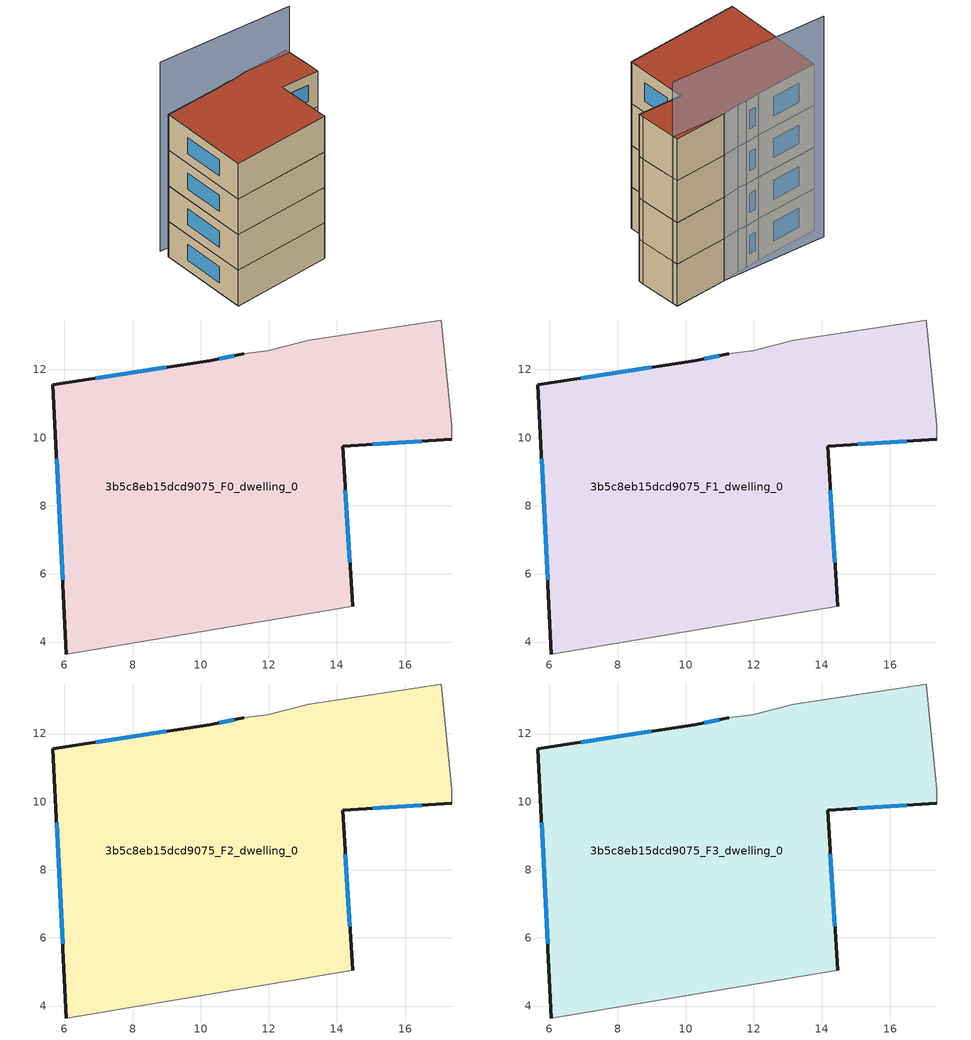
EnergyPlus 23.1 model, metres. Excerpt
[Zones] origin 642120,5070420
3b5c8eb15dcd9075_F0_dwelling_0
 floor ground (EU_floor_Construction): 14.46,5.05 14.17,9.75 17.37,9.95 17.37,10.35 17.07,13.45 13.17,12.85 11.96,12.55 11.27,12.46 10.26,12.25 5.66,11.55 6.06,3.65 z0
 wall outside (EU_wall_Construction): 17.37,9.95 14.17,9.75 14.46,5.05 / 6.06,3.65 5.66,11.55 10.26,12.25 11.27,12.46 z0:3
 wall adiabatic (EU_wall_Construction): 14.46,5.05 6.06,3.65 / 11.27,12.46 11.96,12.55 13.17,12.85 17.07,13.45 17.37,10.35 17.37,9.95 z0:3
 window (EU_Window_Construction): 16.49,9.9 15.05,9.81 / 14.25,8.46 14.38,6.34 / 5.95,5.82 5.77,9.38 / 6.93,11.75 9,12.06 / 10.54,12.31 10.99,12.4 z0.83:2.17
3b5c8eb15dcd9075_F1_dwelling_0
 floor to 3b5c8eb15dcd9075_F0_dwelling_0 (EU_floor_Construction): 14.46,5.05 14.17,9.75 17.37,9.95 17.37,10.35 17.07,13.45 13.17,12.85 11.96,12.55 11.26,12.46 10.26,12.25 5.66,11.55 6.06,3.65 z3
 wall outside (EU_wall_Construction): 17.37,9.95 14.17,9.75 14.46,5.05 / 6.06,3.65 5.66,11.55 10.26,12.25 11.27,12.46 z3:6
 wall adiabatic (EU_wall_Construction): 14.46,5.05 6.06,3.65 / 11.27,12.46 11.96,12.55 13.17,12.85 17.07,13.45 17.37,10.35 17.37,9.95 z3:6
 window (EU_Window_Construction): 16.49,9.9 15.05,9.81 / 14.25,8.46 14.38,6.34 / 5.95,5.82 5.77,9.38 / 6.93,11.75 9,12.06 / 10.54,12.31 10.99,12.4 z3.83:5.17
3b5c8eb15dcd9075_F2_dwelling_0
 floor to 3b5c8eb15dcd9075_F1_dwelling_0 (EU_floor_Construction): 14.46,5.05 14.17,9.75 17.37,9.95 17.37,10.35 17.07,13.45 13.17,12.85 11.96,12.55 11.26,12.46 10.26,12.25 5.66,11.55 6.06,3.65 z6
 wall outside (EU_wall_Construction): 17.37,9.95 14.17,9.75 14.46,5.05 / 6.06,3.65 5.66,11.55 10.26,12.25 11.27,12.46 z6:9
 wall adiabatic (EU_wall_Construction): 14.46,5.05 6.06,3.65 / 11.27,12.46 11.96,12.55 13.17,12.85 17.07,13.45 17.37,10.35 17.37,9.95 z6:9
 window (EU_Window_Construction): 16.49,9.9 15.05,9.81 / 14.25,8.46 14.38,6.34 / 5.95,5.82 5.77,9.38 / 6.93,11.75 9,12.06 / 10.54,12.31 10.99,12.4 z6.83:8.17
3b5c8eb15dcd9075_F3_dwelling_0
 floor to 3b5c8eb15dcd9075_F2_dwelling_0 (EU_floor_Construction): 14.46,5.05 14.17,9.75 17.37,9.95 17.37,10.35 17.07,13.45 13.17,12.85 11.96,12.55 11.26,12.46 10.26,12.25 5.66,11.55 6.06,3.65 z9
 wall outside (EU_wall_Construction): 17.37,9.95 14.17,9.75 14.46,5.05 / 6.06,3.65 5.66,11.55 10.26,12.25 11.27,12.46 z9:12
 wall adiabatic (EU_wall_Construction): 14.46,5.05 6.06,3.65 / 11.27,12.46 11.96,12.55 13.17,12.85 17.07,13.45 17.37,10.35 17.37,9.95 z9:12
 window (EU_Window_Construction): 16.49,9.9 15.05,9.81 / 14.25,8.46 14.38,6.34 / 5.95,5.82 5.77,9.38 / 6.93,11.75 9,12.06 / 10.54,12.31 10.99,12.4 z9.83:11.17
 roof outside (EU_roof_Construction): 17.07,13.45 17.37,10.35 17.37,9.95 14.17,9.75 14.46,5.05 6.06,3.65 5.66,11.55 10.26,12.25 11.27,12.46 11.96,12.55 13.17,12.85 z12
shading: 17.09,13.06 5.61,12.46 z0:15.9
[Building]
EU S2 Campaign: North Axis=0; Terrain=City; Solar Distribution=FullExterior
[Site:Location]
Lyon-Bron: Latitude=45.75; Longitude=5; Time Zone=1; Elevation=198
[SizingPeriod:WeatherFileDays]
AnnualSizingPeriod: Begin Month=1; Begin Day of Month=1; End Month=12; End Day of Month=31; Day of Week for Start Day=Monday; Use Weather File Daylight Saving Period=No; Use Weather File Rain and Snow Indicators=No
[MATERIAL]
EU_InternalMass_Material: Roughness=MediumRough; Thickness=0.1; Conductivity=1; Density=1800; Specific Heat=900; Thermal Absorptance=0.9; Solar Absorptance=0.7; Visible Absorptance=0.7
[MATERIAL:NOMASS] Roughness=MediumRough; Thermal Absorptance=0.9; Solar Absorptance=0.7; Visible Absorptance=0.7
Name | Thermal Resistance
EU_wall_NoMass | 0.87146
EU_roof_NoMass | 0.842276
EU_floor_NoMass | 0.496999
[WINDOWMATERIAL:SIMPLEGLAZINGSYSTEM]
EU_Window_SimpleGlazing: UFactor=2.2525; Solar Heat Gain Coefficient=0.76; Visible Transmittance=0.76
[CONSTRUCTION]
EU_wall_Construction: EU_wall_NoMass
EU_roof_Construction: EU_roof_NoMass
EU_floor_Construction: EU_floor_NoMass
EU_InternalMass_Construction: EU_InternalMass_Material
EU_Window_Construction: EU_Window_SimpleGlazing
[ZONE] Type=1; Multiplier=1; Ceiling Height=autocalculate; Floor Area=autocalculate; Part of Total Floor Area=Yes
Name | Volume
3b5c8eb15dcd9075_F0_dwelling_0 | 231.51
3b5c8eb15dcd9075_F1_dwelling_0; 3b5c8eb15dcd9075_F2_dwelling_0 | 231.511
3b5c8eb15dcd9075_F3_dwelling_0 | 463.022
[INTERNALMASS] Construction=EU_InternalMass_Construction; Surface Area=77.1705
Name | Zone or ZoneList
3b5c8eb15dcd9075_F0_dwelling_0_EU_InternalMass | 3b5c8eb15dcd9075_F0_dwelling_0
3b5c8eb15dcd9075_F1_dwelling_0_EU_InternalMass | 3b5c8eb15dcd9075_F1_dwelling_0
3b5c8eb15dcd9075_F2_dwelling_0_EU_InternalMass | 3b5c8eb15dcd9075_F2_dwelling_0
3b5c8eb15dcd9075_F3_dwelling_0_EU_InternalMass | 3b5c8eb15dcd9075_F3_dwelling_0
[OTHEREQUIPMENT] Fuel Type=Electricity; Design Level Calculation Method=Watts/Area; Power per Zone Floor Area=1; Fraction Latent=0; Fraction Radiant=0; Fraction Lost=0; Carbon Dioxide Generation Rate=0; EndUse Subcategory=EU_Step8_InternalGains
Name | Zone or ZoneList or Space or SpaceList | Schedule
EU_Step8_InternalGain_3b5c8eb15dcd9075_F0_dwelling_0_f000 | 3b5c8eb15dcd9075_F0_dwelling_0 | EU_Step8_GainSchedule_3b5c8eb15dcd9075_F0_dwelling_0_f000
EU_Step8_InternalGain_3b5c8eb15dcd9075_F1_dwelling_0_f000 | 3b5c8eb15dcd9075_F1_dwelling_0 | EU_Step8_GainSchedule_3b5c8eb15dcd9075_F1_dwelling_0_f000
EU_Step8_InternalGain_3b5c8eb15dcd9075_F2_dwelling_0_f000 | 3b5c8eb15dcd9075_F2_dwelling_0 | EU_Step8_GainSchedule_3b5c8eb15dcd9075_F2_dwelling_0_f000
EU_Step8_InternalGain_3b5c8eb15dcd9075_F3_dwelling_0_f000 | 3b5c8eb15dcd9075_F3_dwelling_0 | EU_Step8_GainSchedule_3b5c8eb15dcd9075_F3_dwelling_0_f000
[ZONEVENTILATION:DESIGNFLOWRATE] Schedule=EU_AlwaysOn; Design Flow Rate Calculation Method=AirChanges/Hour; Air Changes per Hour=0.425; Ventilation Type=Natural; Fan Pressure Rise=0; Fan Total Efficiency=1; Constant Term Coefficient=1; Temperature Term Coefficient=0; Velocity Term Coefficient=0; Velocity Squared Term Coefficient=0; Minimum Indoor Temperature=-100; Maximum Indoor Temperature=100; Delta Temperature=-100; Minimum Outdoor Temperature=-100; Maximum Outdoor Temperature=100; Maximum Wind Speed=40
Name | Zone or ZoneList or Space or SpaceList
EU_ConstantAir_3b5c8eb15dcd9075_F0_dwelling_0 | 3b5c8eb15dcd9075_F0_dwelling_0
EU_ConstantAir_3b5c8eb15dcd9075_F1_dwelling_0 | 3b5c8eb15dcd9075_F1_dwelling_0
EU_ConstantAir_3b5c8eb15dcd9075_F2_dwelling_0 | 3b5c8eb15dcd9075_F2_dwelling_0
EU_ConstantAir_3b5c8eb15dcd9075_F3_dwelling_0 | 3b5c8eb15dcd9075_F3_dwelling_0
[HVACTEMPLATE:THERMOSTAT] Constant Heating Setpoint=20; Constant Cooling Setpoint=50
EU_HeatOnly_3b5c8eb15dcd9075_F0_dwelling_0; EU_HeatOnly_3b5c8eb15dcd9075_F1_dwelling_0; EU_HeatOnly_3b5c8eb15dcd9075_F2_dwelling_0; EU_HeatOnly_3b5c8eb15dcd9075_F3_dwelling_0
[HVACTEMPLATE:ZONE:IDEALLOADSAIRSYSTEM] System Availability Schedule=EU_AlwaysOn; Maximum Heating Supply Air Temperature=50; Minimum Cooling Supply Air Temperature=13; Maximum Heating Supply Air Humidity Ratio=0.0156; Minimum Cooling Supply Air Humidity Ratio=0.0077; Heating Limit=NoLimit; Cooling Limit=NoLimit; Heating Availability Schedule=EU_AlwaysOn; Cooling Availability Schedule=EU_CoolingOff; Dehumidification Control Type=ConstantSensibleHeatRatio; Cooling Sensible Heat Ratio=0.7; Dehumidification Setpoint=60; Humidification Control Type=None; Humidification Setpoint=30; Outdoor Air Method=None; Outdoor Air Flow Rate per Person=0.00944; Outdoor Air Flow Rate per Zone Floor Area=0; Outdoor Air Flow Rate per Zone=0; Demand Controlled Ventilation Type=None; Outdoor Air Economizer Type=NoEconomizer; Heat Recovery Type=None; Sensible Heat Recovery Effectiveness=0.7; Latent Heat Recovery Effectiveness=0.65
Name | Template Thermostat
3b5c8eb15dcd9075_F0_dwelling_0 | EU_HeatOnly_3b5c8eb15dcd9075_F0_dwelling_0
3b5c8eb15dcd9075_F1_dwelling_0 | EU_HeatOnly_3b5c8eb15dcd9075_F1_dwelling_0
3b5c8eb15dcd9075_F2_dwelling_0 | EU_HeatOnly_3b5c8eb15dcd9075_F2_dwelling_0
3b5c8eb15dcd9075_F3_dwelling_0 | EU_HeatOnly_3b5c8eb15dcd9075_F3_dwelling_0
[SIZING:ZONE] Zone Cooling Design Supply Air Temperature Input Method=SupplyAirTemperature; Zone Cooling Design Supply Air Temperature=13; Zone Heating Design Supply Air Temperature Input Method=SupplyAirTemperature; Zone Heating Design Supply Air Temperature=50; Zone Cooling Design Supply Air Humidity Ratio=0.008; Zone Heating Design Supply Air Humidity Ratio=0.008; Cooling Design Air Flow Method=DesignDay; Cooling Design Air Flow Rate=0; Cooling Minimum Air Flow per Zone Floor Area=0.000762; Cooling Minimum Air Flow=0; Cooling Minimum Air Flow Fraction=0.2; Heating Design Air Flow Method=DesignDay; Heating Design Air Flow Rate=0; Heating Maximum Air Flow per Zone Floor Area=0.002032; Heating Maximum Air Flow=0.141576; Heating Maximum Air Flow Fraction=0.3; Account for Dedicated Outdoor Air System=No; Dedicated Outdoor Air System Control Strategy=NeutralSupplyAir; Dedicated Outdoor Air Low Setpoint Temperature for Design=autosize; Dedicated Outdoor Air High Setpoint Temperature for Design=autosize; Zone Load Sizing Method=Sensible Load Only No Latent Load; Zone Latent Cooling Design Supply Air Humidity Ratio Input Method=HumidityRatioDifference; Zone Cooling Design Supply Air Humidity Ratio Difference=0.005; Zone Latent Heating Design Supply Air Humidity Ratio Input Method=HumidityRatioDifference; Zone Humidification Design Supply Air Humidity Ratio Difference=0.005
3b5c8eb15dcd9075_F0_dwelling_0; 3b5c8eb15dcd9075_F1_dwelling_0; 3b5c8eb15dcd9075_F2_dwelling_0; 3b5c8eb15dcd9075_F3_dwelling_0
[SCHEDULE:CONSTANT]
Name | Hourly Value
EU_AlwaysOn | 1
EU_CoolingOff | 0
[SCHEDULE:FILE] Column Number=1; Rows to Skip at Top=0; Number of Hours of Data=8760; Column Separator=Comma; Interpolate to Timestep=No; Minutes per Item=60; Adjust Schedule for Daylight Savings=Yes
Name | File
EU_Step8_GainSchedule_3b5c8eb15dcd9075_F0_dwelling_0_f000 | ../../schedules/3b5c8eb15dcd9075/3b5c8eb15dcd9075_F0_dwelling_0_f000_gain.csv
EU_Step8_GainSchedule_3b5c8eb15dcd9075_F1_dwelling_0_f000 | ../../schedules/3b5c8eb15dcd9075/3b5c8eb15dcd9075_F1_dwelling_0_f000_gain.csv
EU_Step8_GainSchedule_3b5c8eb15dcd9075_F2_dwelling_0_f000 | ../../schedules/3b5c8eb15dcd9075/3b5c8eb15dcd9075_F2_dwelling_0_f000_gain.csv
EU_Step8_GainSchedule_3b5c8eb15dcd9075_F3_dwelling_0_f000 | ../../schedules/3b5c8eb15dcd9075/3b5c8eb15dcd9075_F3_dwelling_0_f000_gain.csv
